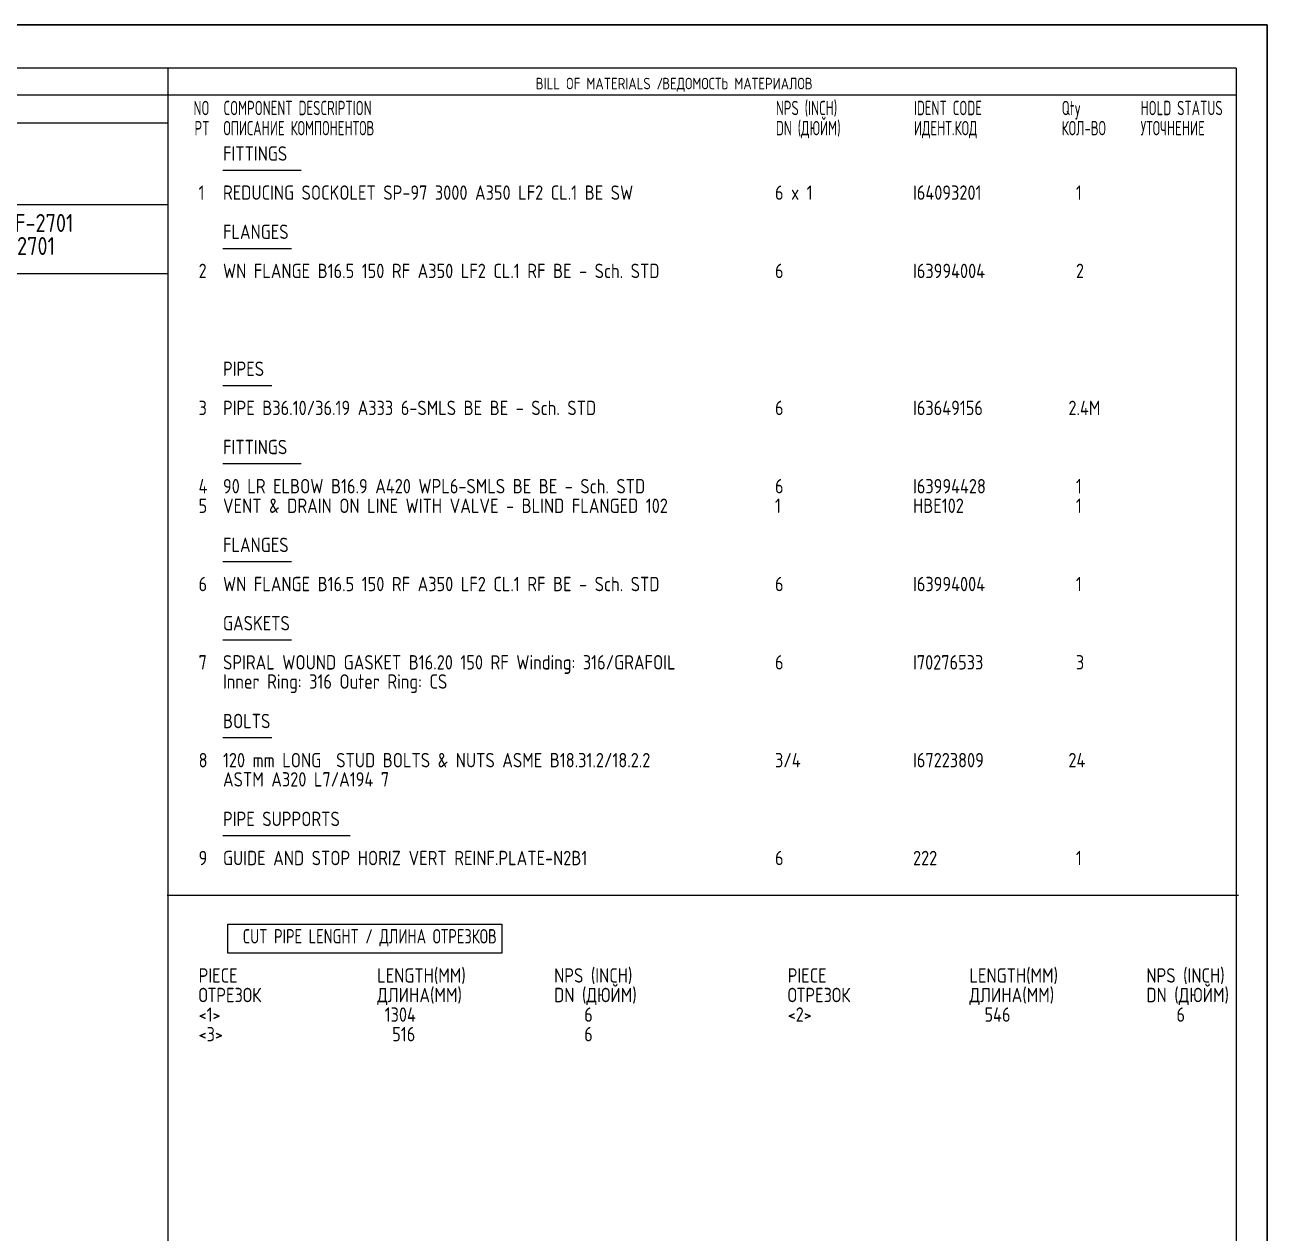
# Model space of a CAD drawing. Extents: x 0 to 594, y 0 to 420.
# Drawn here: x 378 to 594, y 210 to 420 of the extents above; entities that cross this region are included whole.
import ezdxf
from ezdxf.enums import TextEntityAlignment as Align

# ---------------------------------------------------------------- set-up
doc = ezdxf.new("R2010")
doc.units = 0
doc.header["$MEASUREMENT"] = 0
doc.linetypes.add('BORDER_2012_SLN$0$8001.Solid', pattern=[0])
for name, color, linetype in [('BORDER_2012_SLN$0$2', 7, 'Continuous'), ('BORDER_2012_SLN$0$GT_1', 7, 'Continuous'), ('GT_1', 7, 'Continuous')]:
    doc.layers.add(name, color=color, linetype=linetype)
for name, color, linetype, lineweight in [('BORDER_2012_SLN$0$BG_Level_1', 7, 'BORDER_2012_SLN$0$8001.Solid', 25), ('BORDER_2012_SLN$0$Level_1', 7, 'BORDER_2012_SLN$0$8001.Solid', 25), ('BORDER_2012_SLN$0$Level_18', 7, 'BORDER_2012_SLN$0$8001.Solid', 25)]:
    doc.layers.add(name, color=color, linetype=linetype, lineweight=lineweight)
doc.styles.add('BORDER_2012_SLN$0$GOST type A', font='GOST type A')
doc.styles.add('BORDER_2012_SLN$0$HTX1', font='')
doc.styles.add('HTX1', font='')
doc.styles.get('BORDER_2012_SLN$0$HTX1').set_extended_font_data('GOST type A')
doc.styles.get('HTX1').set_extended_font_data('GOST type A')

# ---------------------------------------------------------------- blocks, each defined once
blk = doc.blocks.new('BORDER_2012_SLN')
at = {"layer": 'BORDER_2012_SLN$0$2'}
blk.add_line((162.42, 407.85), (588.6, 407.85), dxfattribs=at)
at = {"layer": 'BORDER_2012_SLN$0$Level_1', "color": 7, "lineweight": -3}
for p, q in [((588.6, 412.5), (25.4, 412.5)), ((402.9, 7.5), (402.9, 412.5)), ((588.6, 412.5), (588.6, 7.5)), ((402.75, 402.9), (188.39, 402.9)), ((402.9, 388.7), (162.37, 388.68)), ((402.9, 376.7), (25.4, 376.7))]:
    blk.add_line(p, q, dxfattribs=at)
at = {"layer": 'BORDER_2012_SLN$0$Level_18', "color": 7, "lineweight": -3, "flags": 128}
blk.add_lwpolyline([(0, 0), (0, 420), (594, 420), (594, 0)], close=True, dxfattribs=at)
at = {"layer": 'BORDER_2012_SLN$0$BG_Level_1', "color": 7, "style": 'BORDER_2012_SLN$0$GOST type A'}
for s, p in [('BILL OF MATERIALS / ', (466.8, 408.8)), ('ВЕДОМОСТЬ МАТЕРИАЛОВ', (488.8, 408.8))]:
    blk.add_text(s, height=2, dxfattribs=at).set_placement(p)
at = {"layer": 'BORDER_2012_SLN$0$GT_1', "style": 'BORDER_2012_SLN$0$HTX1', "width": 0.8}
for s, p in [('NO', (410.06, 404.3)), ('PT', (410.06, 400.8))]:
    blk.add_text(s, height=2.5, dxfattribs=at).set_placement(p, align=Align.RIGHT)
for s, p in [('COMPONENT DESCRIPTION', (412.5, 404.3)), ('NPS (INCH)', (508.56, 404.3)), ('IDENT CODE', (532.56, 404.3)), ('Qty', (558.27, 404.3)), ('HOLD STATUS', (571.99, 404.3)), ('DN (ДЮЙМ)', (508.56, 400.8)), ('ОПИСАНИЕ КОМПОНЕНТОВ', (412.5, 400.8)), ('ИДЕНТ.КОД', (532.56, 400.8)), ('КОЛ-ВО', (558.27, 400.8)), ('УТОЧНЕНИЕ', (571.99, 400.8))]:
    blk.add_text(s, height=2.5, dxfattribs=at).set_placement(p)

msp = doc.modelspace()

# ---------------------------------------------------------------- linework, layer by layer
at = {"layer": 'GT_1', "flags": 128}
for points in [[(0, 0), (594, 0), (594, 420), (0, 420), (0, 0)], [(426.014, 394.704), (412.414, 394.704)], [(424.314, 381.099), (412.414, 381.099)], [(420.914, 357.289), (412.414, 357.289)], [(426.014, 343.684), (412.414, 343.684)], [(424.314, 326.677), (412.414, 326.677)], [(424.314, 313.071), (412.414, 313.071)], [(420.914, 296.065), (412.414, 296.065)], [(434.514, 279.058), (412.414, 279.058)], [(402.7, 268.743), (589, 268.743)], [(413.271, 263.697), (460.914, 263.697), (460.914, 258.65), (413.271, 258.65), (413.271, 263.697)]]:
    msp.add_lwpolyline(points, dxfattribs=at)

# ---------------------------------------------------------------- block references
at = {"linetype": 'Continuous'}
msp.add_blockref('BORDER_2012_SLN', (0, 0), dxfattribs=at)

# ---------------------------------------------------------------- texts
at = {"layer": 'GT_1', "style": 'HTX1'}
for s, height, width, p in [('FITTINGS', 2.5, 1.02, (412.414, 396.395)), ('  1', 2.5, 1.02, (405.557, 389.592)), ('REDUCING SOCKOLET SP-97 3000 A350 LF2 CL.1 BE SW', 2.5, 1.02, (412.414, 389.592)), ('6 x 1', 2.5, 1.02, (508.414, 389.592)), ('I64093201', 2.5, 1.02, (532.414, 389.592)), ('  1', 2.5, 1.02, (558.129, 389.592)), ('SLN-2725-8773-25-F-2701', 3.125, 1.02, (345, 384)), ('FLANGES', 2.5, 1.02, (412.414, 382.789)), ('4503-WZ-DM-S87732701', 3.125, 1.02, (345, 380)), ('  2', 2.5, 1.02, (405.557, 375.986)), ('WN FLANGE B16.5 150 RF A350 LF2 CL.1 RF BE - Sch. STD', 2.5, 1.02, (412.414, 375.986)), ('6', 2.5, 1.02, (508.414, 375.986)), ('I63994004', 2.5, 1.02, (532.414, 375.986)), ('  2', 2.5, 1.02, (558.129, 375.986)), ('PIPES', 2.5, 1.02, (412.414, 358.98)), ('  3', 2.5, 1.02, (405.557, 352.177)), ('PIPE B36.10/36.19 A333 6-SMLS BE BE - Sch. STD', 2.5, 1.02, (412.414, 352.177)), ('6', 2.5, 1.02, (508.414, 352.177)), ('I63649156', 2.5, 1.02, (532.414, 352.177)), (' 2.4M', 2.5, 1.02, (558.129, 352.177)), ('FITTINGS', 2.5, 1.02, (412.414, 345.374)), ('  4', 2.5, 1.02, (405.557, 338.571)), ('90 LR ELBOW B16.9 A420 WPL6-SMLS BE BE - Sch. STD', 2.5, 1.02, (412.414, 338.571)), ('6', 2.5, 1.02, (508.414, 338.571)), ('I63994428', 2.5, 1.02, (532.414, 338.571)), ('  1', 2.5, 1.02, (558.129, 338.571)), ('  5', 2.5, 1.02, (405.557, 335.17)), ('VENT & DRAIN ON LINE WITH VALVE - BLIND FLANGED 102', 2.5, 1.02, (412.414, 335.17)), ('1', 2.5, 1.02, (508.414, 335.17)), ('HBE102', 2.5, 1.02, (532.414, 335.17)), ('  1', 2.5, 1.02, (558.129, 335.17)), ('FLANGES', 2.5, 1.02, (412.414, 328.367)), ('  6', 2.5, 1.02, (405.557, 321.565)), ('WN FLANGE B16.5 150 RF A350 LF2 CL.1 RF BE - Sch. STD', 2.5, 1.02, (412.414, 321.565)), ('6', 2.5, 1.02, (508.414, 321.565)), ('I63994004', 2.5, 1.02, (532.414, 321.565)), ('  1', 2.5, 1.02, (558.129, 321.565)), ('GASKETS', 2.5, 1.02, (412.414, 314.762)), ('  7', 2.5, 1.02, (405.557, 307.959)), ('SPIRAL WOUND GASKET B16.20 150 RF Winding: 316/GRAFOIL', 2.5, 1.02, (412.414, 307.959)), ('6', 2.5, 1.02, (508.414, 307.959)), ('I70276533', 2.5, 1.02, (532.414, 307.959)), ('  3', 2.5, 1.02, (558.129, 307.959)), ('Inner Ring: 316 Outer Ring: CS', 2.5, 1.02, (412.414, 304.626)), ('BOLTS', 2.5, 1.02, (412.414, 297.755)), ('  8', 2.5, 1.02, (405.557, 290.952)), ('120 mm LONG  STUD BOLTS & NUTS ASME B18.31.2/18.2.2', 2.5, 1.02, (412.414, 290.952)), ('3/4', 2.5, 1.02, (508.414, 290.952)), ('I67223809', 2.5, 1.02, (532.414, 290.952)), (' 24', 2.5, 1.02, (558.129, 290.952)), ('ASTM A320 L7/A194 7', 2.5, 1.02, (412.414, 287.619)), ('PIPE SUPPORTS', 2.5, 1.02, (412.414, 280.748)), ('  9', 2.5, 1.02, (405.557, 273.946)), ('GUIDE AND STOP HORIZ VERT REINF.PLATE-N2B1', 2.5, 1.02, (412.414, 273.946)), ('6', 2.5, 1.02, (508.414, 273.946)), ('222', 2.5, 1.02, (532.414, 273.946)), ('  1', 2.5, 1.02, (558.129, 273.946)), ('CUT PIPE LENGHT / ДЛИНА ОТРЕЗКОВ', 2.5, 0.9, (415.843, 260.34)), ('  PIECE', 2.5, 1.02, (405.557, 253.537)), ('    LENGTH(MM)', 2.5, 1.02, (434, 253.537)), ('NPS (INCH)', 2.5, 1.02, (470, 253.537)), ('  PIECE', 2.5, 1.02, (508, 253.537)), ('    LENGTH(MM)', 2.5, 1.02, (537, 253.537)), ('NPS (INCH)', 2.5, 1.02, (573, 253.537)), ('    ДЛИНА(MM)', 2.5, 1.02, (434, 250.136)), ('DN (ДЮЙМ)', 2.5, 1.02, (470, 250.136)), ('    ДЛИНА(MM)', 2.5, 1.02, (537, 250.136)), ('DN (ДЮЙМ)', 2.5, 1.02, (573, 250.136)), ('  ОТРЕЗОК', 2.5, 1.02, (405.557, 250.136)), ('  ОТРЕЗОК', 2.5, 1.02, (508, 250.136)), ('  <1>', 2.5, 1.02, (405.557, 246.735)), ('     1304', 2.5, 1.02, (434, 246.735)), ('    6', 2.5, 1.02, (470, 246.735)), ('  <2>', 2.5, 1.02, (508, 246.735)), ('      546', 2.5, 1.02, (537, 246.735)), ('    6', 2.5, 1.02, (573, 246.735)), ('  <3>', 2.5, 1.02, (405.557, 243.333)), ('      516', 2.5, 1.02, (434, 243.333)), ('    6', 2.5, 1.02, (470, 243.333))]:
    msp.add_text(s, height=height, dxfattribs=dict(at, width=width)).set_placement(p)

doc.saveas('drawing.dxf')
